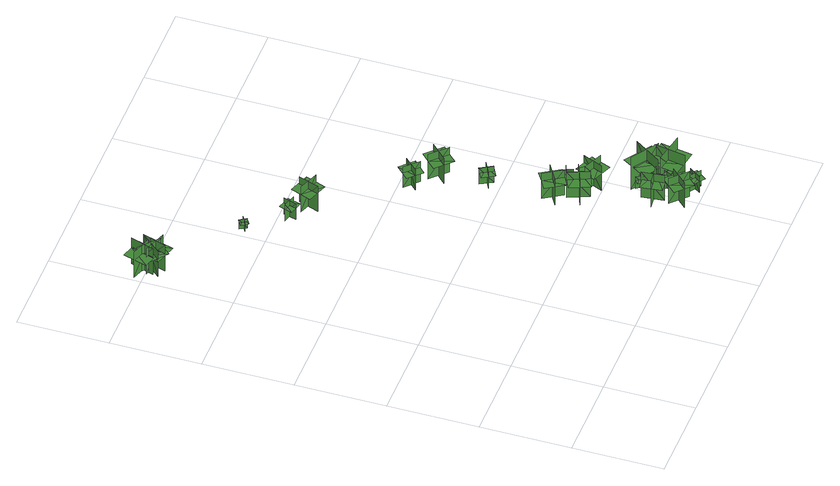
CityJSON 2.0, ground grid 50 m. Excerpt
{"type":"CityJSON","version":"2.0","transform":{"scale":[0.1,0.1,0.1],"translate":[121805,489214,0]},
"CityObjects":{
"tree1":{"type":"SolitaryVegetationObject","geometry":[{"type":"MultiSurface","lod":"1","boundaries":[[[0,1,2]],[[0,2,3]],[[4,5,6]],[[4,6,7]],[[8,9,10]],[[8,10,11]],[[8,11,12]],[[8,12,13]]]}]},
"tree2":{"type":"SolitaryVegetationObject","geometry":[{"type":"MultiSurface","lod":"1","boundaries":[[[14,15,16]],[[14,16,17]],[[18,19,20]],[[18,20,21]],[[22,23,24]],[[22,24,25]],[[22,25,26]],[[22,26,27]]]}]},
"tree3":{"type":"SolitaryVegetationObject","geometry":[{"type":"MultiSurface","lod":"1","boundaries":[[[28,29,30]],[[28,30,31]],[[32,33,34]],[[32,34,35]],[[36,37,38]],[[36,38,39]],[[36,39,40]],[[36,40,41]]]}]},
"tree4":{"type":"SolitaryVegetationObject","geometry":[{"type":"MultiSurface","lod":"1","boundaries":[[[42,43,44]],[[42,44,45]],[[46,47,48]],[[46,48,49]],[[50,51,52]],[[50,52,53]],[[50,53,54]],[[50,54,55]]]}]},
"tree5":{"type":"SolitaryVegetationObject","geometry":[{"type":"MultiSurface","lod":"1","boundaries":[[[56,57,58]],[[56,58,59]],[[60,61,62]],[[60,62,63]],[[64,65,66]],[[64,66,67]],[[64,67,68]],[[64,68,69]]]}]},
"tree6":{"type":"SolitaryVegetationObject","geometry":[{"type":"MultiSurface","lod":"1","boundaries":[[[70,71,72]],[[70,72,73]],[[74,75,76]],[[74,76,77]],[[78,79,80]],[[78,80,81]],[[78,81,82]],[[78,82,83]]]}]},
"tree7":{"type":"SolitaryVegetationObject","geometry":[{"type":"MultiSurface","lod":"1","boundaries":[[[84,85,86]],[[84,86,87]],[[88,89,90]],[[88,90,91]],[[92,93,94]],[[92,94,95]],[[92,95,96]],[[92,96,97]]]}]},
"tree8":{"type":"SolitaryVegetationObject","geometry":[{"type":"MultiSurface","lod":"1","boundaries":[[[98,99,100]],[[98,100,101]],[[102,103,104]],[[102,104,105]],[[106,107,108]],[[106,108,109]],[[106,109,110]],[[106,110,111]]]}]},
"tree9":{"type":"SolitaryVegetationObject","geometry":[{"type":"MultiSurface","lod":"1","boundaries":[[[112,113,114]],[[112,114,115]],[[116,117,118]],[[116,118,119]],[[120,121,122]],[[120,122,123]],[[120,123,124]],[[120,124,125]]]}]},
"tree10":{"type":"SolitaryVegetationObject","geometry":[{"type":"MultiSurface","lod":"1","boundaries":[[[126,127,128]],[[126,128,129]],[[130,131,132]],[[130,132,133]],[[134,135,136]],[[134,136,137]],[[134,137,138]],[[134,138,139]]]}]},
"tree11":{"type":"SolitaryVegetationObject","geometry":[{"type":"MultiSurface","lod":"1","boundaries":[[[140,141,142]],[[140,142,143]],[[144,145,146]],[[144,146,147]],[[148,149,150]],[[148,150,151]],[[148,151,152]],[[148,152,153]]]}]},
"tree12":{"type":"SolitaryVegetationObject","geometry":[{"type":"MultiSurface","lod":"1","boundaries":[[[154,155,156]],[[154,156,157]],[[158,159,160]],[[158,160,161]],[[162,163,164]],[[162,164,165]],[[162,165,166]],[[162,166,167]]]}]},
"tree13":{"type":"SolitaryVegetationObject","geometry":[{"type":"MultiSurface","lod":"1","boundaries":[[[168,169,170]],[[168,170,171]],[[172,173,174]],[[172,174,175]],[[176,177,178]],[[176,178,179]],[[176,179,180]],[[176,180,181]]]}]},
"tree14":{"type":"SolitaryVegetationObject","geometry":[{"type":"MultiSurface","lod":"1","boundaries":[[[182,183,184]],[[182,184,185]],[[186,187,188]],[[186,188,189]],[[190,191,192]],[[190,192,193]],[[190,193,194]],[[190,194,195]]]}]},
"tree15":{"type":"SolitaryVegetationObject","geometry":[{"type":"MultiSurface","lod":"1","boundaries":[[[196,197,198]],[[196,198,199]],[[200,201,202]],[[200,202,203]],[[204,205,206]],[[204,206,207]],[[204,207,208]],[[204,208,209]]]}]},
"tree16":{"type":"SolitaryVegetationObject","geometry":[{"type":"MultiSurface","lod":"1","boundaries":[[[210,211,212]],[[210,212,213]],[[214,215,216]],[[214,216,217]],[[218,219,220]],[[218,220,221]],[[218,221,222]],[[218,222,223]]]}]},
"tree17":{"type":"SolitaryVegetationObject","geometry":[{"type":"MultiSurface","lod":"1","boundaries":[[[224,225,226]],[[224,226,227]],[[228,229,230]],[[228,230,231]],[[232,233,234]],[[232,234,235]],[[232,235,236]],[[232,236,237]]]}]},
"tree18":{"type":"SolitaryVegetationObject","geometry":[{"type":"MultiSurface","lod":"1","boundaries":[[[238,239,240]],[[238,240,241]],[[242,243,244]],[[242,244,245]],[[246,247,248]],[[246,248,249]],[[246,249,250]],[[246,250,251]]]}]},
"tree19":{"type":"SolitaryVegetationObject","geometry":[{"type":"MultiSurface","lod":"1","boundaries":[[[252,253,254]],[[252,254,255]],[[256,257,258]],[[256,258,259]],[[260,261,262]],[[260,262,263]],[[260,263,264]],[[260,264,265]]]}]},
"tree20":{"type":"SolitaryVegetationObject","geometry":[{"type":"MultiSurface","lod":"1","boundaries":[[[266,267,268]],[[266,268,269]],[[270,271,272]],[[270,272,273]],[[274,275,276]],[[274,276,277]],[[274,277,278]],[[274,278,279]]]}]}
},
"vertices":[
[119,2595,8],[75,2464,8],[75,2464,180],[119,2595,180],[20,2546,8],[152,2503,8],[152,2503,180],[20,2546,180],[107,2590,125],[45,2609,125],[4,2477,125],[66,2458,125],[127,2439,125],[168,2571,125],
[60,2544,8],[164,2452,8],[164,2452,180],[60,2544,180],[67,2434,8],[158,2538,8],[158,2538,180],[67,2434,180],[60,2531,125],[19,2482,125],[124,2392,125],[166,2441,125],[207,2490,125],[101,2579,125],
[165,2545,8],[120,2414,8],[120,2414,180],[165,2545,180],[66,2496,8],[197,2451,8],[197,2451,180],[66,2496,180],[153,2540,125],[92,2559,125],[49,2428,125],[110,2408,125],[171,2388,125],[213,2520,125],
[570,2121,11],[547,2159,11],[547,2159,73],[570,2121,73],[577,2149,11],[539,2126,11],[539,2126,73],[577,2149,73],[577,2149,56],[565,2168,56],[528,2145,56],[539,2126,56],[551,2108,56],[588,2131,56],
[757,1937,11],[683,1959,11],[683,1959,118],[757,1937,118],[733,1982,11],[711,1908,11],[711,1908,118],[733,1982,118],[733,1982,88],[696,1993,88],[674,1919,88],[711,1908,88],[748,1897,88],[770,1971,88],
[846,1937,12],[804,1822,12],[804,1822,182],[846,1937,182],[772,1903,12],[886,1861,12],[886,1861,182],[772,1903,182],[772,1903,134],[751,1846,134],[865,1804,134],[886,1861,134],[907,1918,134],[793,1960,134],
[1371,544,10],[1325,657,10],[1325,657,179],[1371,544,179],[1403,619,10],[1290,573,10],[1290,573,179],[1403,619,179],[1403,619,132],[1380,675,132],[1267,630,132],[1290,573,132],[1313,517,132],[1426,562,132],
[1532,149,9],[1447,61,9],[1447,61,178],[1532,149,178],[1451,148,9],[1538,64,9],[1538,64,178],[1451,148,178],[1451,148,131],[1408,104,131],[1496,20,131],[1538,64,131],[1580,107,131],[1493,192,131],
[1356,758,7],[1253,694,7],[1253,694,176],[1356,758,176],[1278,777,7],[1342,674,7],[1342,674,176],[1278,777,176],[1278,777,129],[1226,745,129],[1290,642,129],[1342,674,129],[1393,706,129],[1329,809,129],
[1468,176,8],[1453,297,8],[1453,297,178],[1468,176,178],[1519,240,8],[1398,225,8],[1398,225,178],[1519,240,178],[1519,240,130],[1511,300,130],[1390,285,130],[1398,225,130],[1405,165,130],[1526,179,130],
[1125,1473,11],[1196,1403,11],[1196,1403,149],[1125,1473,149],[1125,1406,11],[1195,1477,11],[1195,1477,149],[1125,1406,149],[1125,1406,110],[1160,1371,110],[1230,1442,110],[1195,1477,110],[1159,1512,110],[1089,1441,110],
[1421,653,11],[1392,725,11],[1392,725,118],[1421,653,118],[1442,701,11],[1370,672,11],[1370,672,118],[1442,701,118],[1442,701,88],[1428,737,88],[1355,708,88],[1370,672,88],[1384,636,88],[1456,664,88],
[1535,299,11],[1505,345,11],[1505,345,88],[1535,299,88],[1543,335,11],[1496,305,11],[1496,305,88],[1543,335,88],[1543,335,66],[1528,358,66],[1481,328,66],[1496,305,66],[1512,282,66],[1558,312,66],
[1313,1045,11],[1275,1112,11],[1275,1112,118],[1313,1045,118],[1328,1094,11],[1260,1056,11],[1260,1056,118],[1328,1094,118],[1328,1094,88],[1308,1128,88],[1241,1090,88],[1260,1056,88],[1279,1022,88],[1347,1060,88],
[1580,27,10],[1626,89,10],[1626,89,118],[1580,27,118],[1631,34,10],[1569,80,10],[1569,80,118],[1631,34,118],[1631,34,88],[1654,65,88],[1592,111,88],[1569,80,88],[1546,49,88],[1608,3,88],
[1545,164,11],[1580,233,11],[1580,233,119],[1545,164,119],[1594,180,11],[1525,215,11],[1525,215,119],[1594,180,119],[1594,180,88],[1612,215,88],[1542,249,88],[1525,215,88],[1508,180,88],[1577,145,88],
[1433,504,10],[1479,616,10],[1479,616,179],[1433,504,179],[1508,535,10],[1395,580,10],[1395,580,179],[1508,535,179],[1508,535,132],[1531,591,132],[1418,637,132],[1395,580,132],[1372,524,132],[1485,478,132],
[1494,367,6],[1640,269,6],[1640,269,225],[1494,367,225],[1521,229,6],[1619,376,6],[1619,376,225],[1521,229,225],[1496,350,155],[1452,282,155],[1600,186,155],[1644,255,155],[1688,323,155],[1540,419,155],
[1305,1369,14],[1219,1283,14],[1219,1283,183],[1305,1369,183],[1224,1370,14],[1310,1284,14],[1310,1284,183],[1224,1370,183],[1224,1370,136],[1181,1327,136],[1267,1241,136],[1310,1284,136],[1353,1327,136],[1267,1413,136],
[1595,109,7],[1627,282,7],[1627,282,227],[1595,109,227],[1711,189,7],[1538,221,7],[1538,221,227],[1711,189,227],[1609,118,156],[1690,104,156],[1719,278,156],[1639,292,156],[1558,305,156],[1529,131,156]
]}
